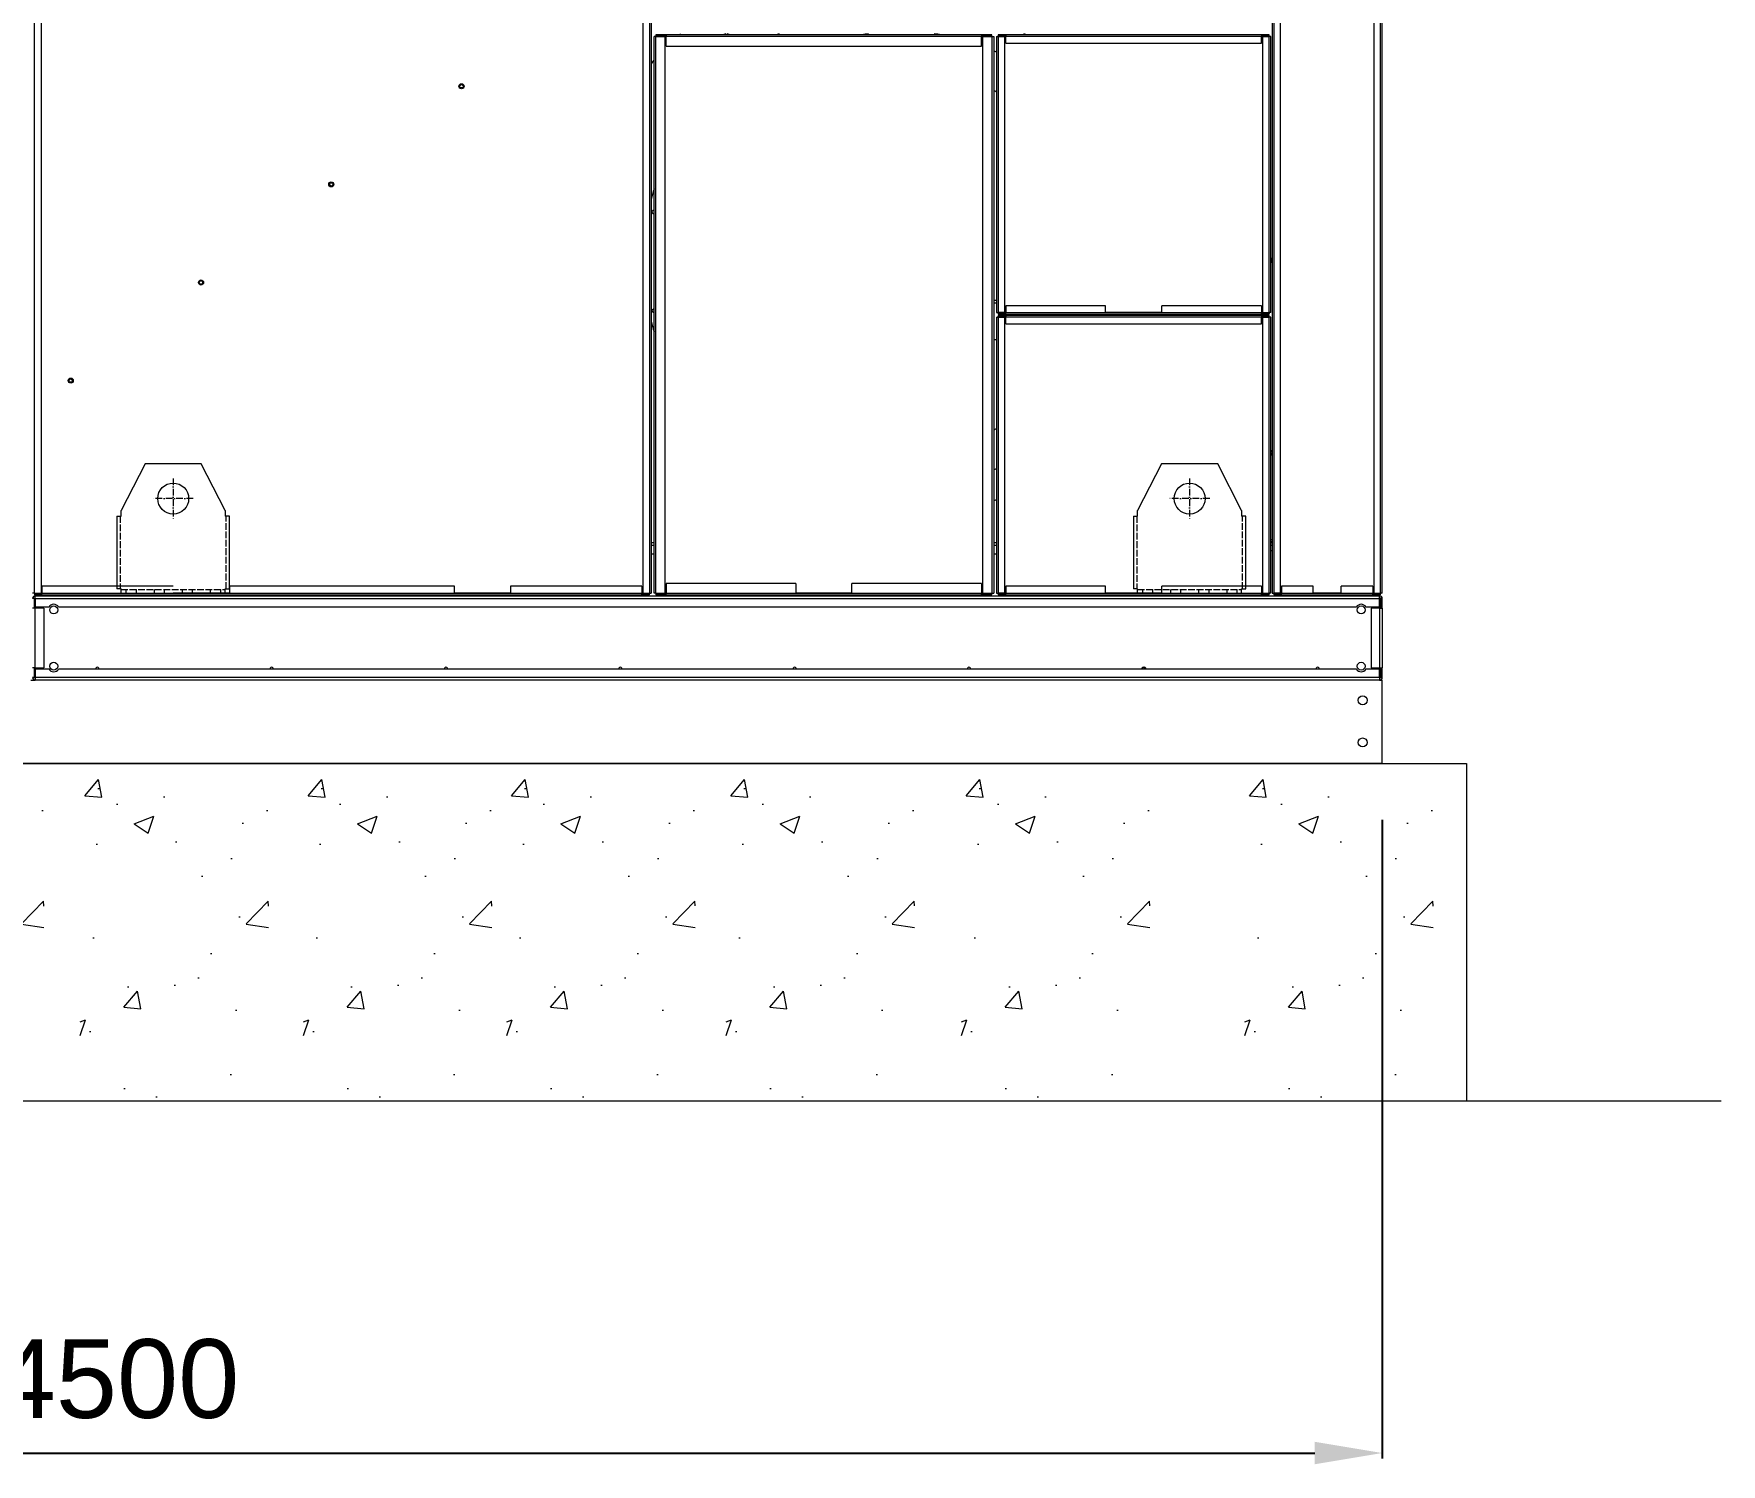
# Model space of a CAD drawing. Header units: millimetres. Extents: x 68455 to 97862, y 44247 to 65042.
# Drawn here: x 81150 to 84151, y 50435 to 52979 of the extents above; entities that cross this region are included whole.
import ezdxf

# ---------------------------------------------------------------- set-up
doc = ezdxf.new("R2010")
doc.units = ezdxf.units.MM
doc.linetypes.add('DASHDOT', pattern=[18.5, 12, -3, 0.5, -3])
doc.linetypes.add('DASHED', pattern=[15, 12, -3])
doc.layers.add('냉각탑_기초', color=23, linetype='Continuous')
doc.styles.get("Standard").update_dxf_attribs({"font": 'arial.ttf'})
doc.dimstyles.new('1.40', dxfattribs={"dimscale": 20, "dimtxt": 1.5, "dimasz": 1, "dimexe": 0.5, "dimexo": 0.5, "dimgap": 0.5, "dimtad": 1, "dimdec": 0, "dimzin": 0, "dimdsep": 46, "dimtxsty": 'Standard', "dimcen": 0, "dimclrd": 2, "dimclre": 2, "dimclrt": 3, "dimadec": 0, "dimazin": 0, "dimtfac": 1, "dimtdec": 0, "dimtmove": 0, "dimatfit": 0, "dimfxl": 1, "dimtolj": 1, "dimtzin": 0, "dimlwd": -1, "dimlwe": -1, "dimarcsym": 0})

# ---------------------------------------------------------------- blocks, each defined once
blk = doc.blocks.new('*D26')
at = {"color": 2, "transparency": 16777216}
for p, q in [((79048.3, 51581.1), (79048.3, 50444.6)), ((83548.3, 51581.1), (83548.3, 50444.6)), ((79168.3, 50454.6), (83428.3, 50454.6))]:
    blk.add_line(p, q, dxfattribs=at)
for points in [[(79168.3, 50474.6), (79168.3, 50434.6), (79048.3, 50454.6)], [(83428.3, 50474.6), (83428.3, 50434.6), (83548.3, 50454.6)]]:
    blk.add_solid(points, dxfattribs=at)
at = {"layer": 'Defpoints', "color": 0, "transparency": 16777216}
for p in [(79048.3, 51681.1), (83548.3, 51681.1), (83548.3, 50454.6)]:
    blk.add_point(p, dxfattribs=at)
at = {"color": 3, "lineweight": 5, "transparency": 16777216, "insert": (81298.3, 50586.1), "char_height": 140, "attachment_point": 5}
blk.add_mtext('\\A1;4500', dxfattribs=at)
blk = doc.blocks.new('457536')
at = {"color": 7, "lineweight": 5}
for p, q in [((114592.520962, 89152.297332), (114550.020962, 89069.297332)), ((114692.520962, 89152.297332), (114592.520962, 89152.297332)), ((114735.020962, 89069.297332), (114692.520962, 89152.297332)), ((114542.520962, 89059.297332), (114542.520962, 88929.797332)), ((114742.520962, 88929.797332), (114742.520962, 89059.297332)), ((114550.020962, 88922.297332), (114735.020962, 88922.297332))]:
    blk.add_line(p, q, dxfattribs=at)
at = {"color": 7, "linetype": 'DASHDOT', "lineweight": 5}
for p, q in [((114642.520962, 89126.047332), (114642.520962, 89054.547332)), ((114678.270962, 89090.297332), (114606.770962, 89090.297332))]:
    blk.add_line(p, q, dxfattribs=at)
at = {"color": 7, "lineweight": 5, "ltscale": 0.125}
for p, q in [((114550.020962, 89059.297332), (114550.020962, 89069.297332)), ((114735.020962, 89069.297332), (114735.020962, 89059.297332))]:
    blk.add_line(p, q, dxfattribs=at)
at = {"color": 7, "lineweight": 5, "ltscale": 0.09375}
for p, q in [((114542.520962, 89059.297332), (114550.020962, 89059.297332)), ((114742.520962, 89059.297332), (114735.020962, 89059.297332)), ((114550.020962, 88929.797332), (114542.520962, 88929.797332)), ((114550.020962, 88922.297332), (114550.020962, 88929.797332)), ((114735.020962, 88929.797332), (114742.520962, 88929.797332)), ((114735.020962, 88922.297332), (114735.020962, 88929.797332))]:
    blk.add_line(p, q, dxfattribs=at)
at = {"color": 7, "linetype": 'DASHED', "lineweight": 5}
for p, q in [((114548.520962, 89059.297332), (114548.520962, 88929.797332)), ((114736.520962, 88929.797332), (114736.520962, 89059.297332)), ((114550.020962, 88928.297332), (114735.020962, 88928.297332))]:
    blk.add_line(p, q, dxfattribs=at)
at = {"color": 7, "linetype": 'DASHED', "lineweight": 5, "ltscale": 0.075}
for p, q in [((114558.520962, 88928.297332), (114558.520962, 88922.297332)), ((114576.520962, 88928.297332), (114576.520962, 88922.297332)), ((114608.520962, 88928.297332), (114608.520962, 88922.297332)), ((114626.520962, 88928.297332), (114626.520962, 88922.297332)), ((114658.520962, 88928.297332), (114658.520962, 88922.297332)), ((114676.520962, 88928.297332), (114676.520962, 88922.297332)), ((114708.520962, 88928.297332), (114708.520962, 88922.297332)), ((114726.520962, 88928.297332), (114726.520962, 88922.297332))]:
    blk.add_line(p, q, dxfattribs=at)
at = {"color": 7, "lineweight": 5}
blk.add_circle((114642.520962, 89090.297332), 27.5, dxfattribs=at)
blk = doc.blocks.new('SJMO 125_ S')
at = {"color": 7, "lineweight": 20}
for p, q in [((81151.4, 51984.5), (81151.4, 54226.3)), ((82233.3, 54226.3), (82233.3, 51984.5)), ((82245.2, 54226.3), (82245.2, 51984.5)), ((82248.3, 54226.3), (82248.3, 51984.5)), ((83352.3, 54226.3), (83352.3, 51984.5)), ((83355.4, 54226.3), (83355.4, 51984.5)), ((83367.3, 51984.5), (83367.3, 54226.3)), ((83545.2, 51984.5), (83545.2, 54226.3)), ((83548.3, 51984.5), (83548.3, 54226.3)), ((81163.3, 54070.2), (81163.3, 51984.5)), ((83533.3, 53315.7), (83533.3, 51984.5)), ((82253.3, 51984.5), (82253.3, 52974.3)), ((82857.3, 52974.3), (82857.3, 51984.5)), ((81153, 51979.4), (83543.6, 51979.4)), ((81164.9, 51981.4), (82231.7, 51981.4)), ((81153, 51974.7), (83543.6, 51974.7)), ((83502.1, 51959.4), (81194.4, 51959.4)), ((83543.6, 51834.1), (81153, 51834.1)), ((83543.6, 51829.4), (81153, 51829.4)), ((81194.4, 51849.4), (83502.1, 51849.4))]:
    blk.add_line(p, q, dxfattribs=at)
at = {"color": 7, "lineweight": 20, "ltscale": 0.001722}
for p, q in [((82256.4, 52974.3), (82253.3, 52974.3)), ((82274.9, 52977.4), (82274.9, 52974.3)), ((82835.7, 52977.4), (82835.7, 52974.3)), ((82854.2, 52974.3), (82857.3, 52974.3)), ((82862.3, 52974.3), (82865.4, 52974.3)), ((82878.9, 52977.4), (82878.9, 52974.3)), ((83333.7, 52977.4), (83333.7, 52974.3)), ((83350.3, 52974.3), (83347.2, 52974.3)), ((82862.3, 52483.5), (82865.4, 52483.5)), ((82862.3, 52475.3), (82865.4, 52475.3)), ((82878.9, 52480.4), (82878.9, 52483.5)), ((82878.9, 52478.4), (82878.9, 52475.3)), ((83333.7, 52480.4), (83333.7, 52483.5)), ((83333.7, 52478.4), (83333.7, 52475.3)), ((83350.3, 52483.5), (83347.2, 52483.5)), ((83350.3, 52475.3), (83347.2, 52475.3)), ((81151.4, 51984.5), (81148.3, 51984.5)), ((81164.9, 51981.4), (81164.9, 51984.5)), ((82231.7, 51981.4), (82231.7, 51984.5)), ((82245.2, 51984.5), (82248.3, 51984.5)), ((82256.4, 51984.5), (82253.3, 51984.5)), ((82274.9, 51981.4), (82274.9, 51984.5)), ((82835.7, 51981.4), (82835.7, 51984.5)), ((82854.2, 51984.5), (82857.3, 51984.5)), ((82862.3, 51984.5), (82865.4, 51984.5)), ((82878.9, 51981.4), (82878.9, 51984.5)), ((83333.7, 51981.4), (83333.7, 51984.5)), ((83350.3, 51984.5), (83347.2, 51984.5)), ((83352.3, 51984.5), (83355.4, 51984.5)), ((83368.9, 51981.4), (83368.9, 51984.5)), ((83531.7, 51981.4), (83531.7, 51984.5)), ((83548.3, 51984.5), (83545.2, 51984.5))]:
    blk.add_line(p, q, dxfattribs=at)
at = {"color": 7, "lineweight": 20, "ltscale": 0.000888889}
for p, q in [((82256.4, 52977.4), (82256.4, 52975.8)), ((82854.2, 52975.8), (82854.2, 52977.4)), ((82865.4, 52977.4), (82865.4, 52975.8)), ((83347.2, 52975.8), (83347.2, 52977.4)), ((82865.4, 52482), (82865.4, 52480.4)), ((82865.4, 52478.4), (82865.4, 52476.8)), ((82878.9, 52483.5), (82877.3, 52483.5)), ((83335.3, 52483.5), (83333.7, 52483.5)), ((83347.2, 52480.4), (83347.2, 52482)), ((83347.2, 52476.8), (83347.2, 52478.4)), ((81151.4, 51983), (81151.4, 51981.4)), ((81164.9, 51984.5), (81163.3, 51984.5)), ((82233.3, 51984.5), (82231.7, 51984.5)), ((82245.2, 51981.4), (82245.2, 51983)), ((82256.4, 51983), (82256.4, 51981.4)), ((82274.9, 51984.5), (82273.3, 51984.5)), ((82837.3, 51984.5), (82835.7, 51984.5)), ((82854.2, 51981.4), (82854.2, 51983)), ((82865.4, 51983), (82865.4, 51981.4)), ((82878.9, 51984.5), (82877.3, 51984.5)), ((83335.3, 51984.5), (83333.7, 51984.5)), ((83347.2, 51981.4), (83347.2, 51983)), ((83355.4, 51983), (83355.4, 51981.4)), ((83368.9, 51984.5), (83367.3, 51984.5)), ((83533.3, 51984.5), (83531.7, 51984.5)), ((83545.2, 51981.4), (83545.2, 51983))]:
    blk.add_line(p, q, dxfattribs=at)
at = {"color": 7, "lineweight": 20, "ltscale": 0.010278}
for p, q in [((82274.9, 52977.4), (82256.4, 52977.4)), ((82256.4, 52975.8), (82274.9, 52975.8)), ((82256.4, 52974.3), (82274.9, 52974.3)), ((82854.2, 52977.4), (82835.7, 52977.4)), ((82835.7, 52975.8), (82854.2, 52975.8)), ((82835.7, 52974.3), (82854.2, 52974.3)), ((82274.9, 51983), (82256.4, 51983)), ((82256.4, 51981.4), (82274.9, 51981.4)), ((82854.2, 51983), (82835.7, 51983)), ((82835.7, 51981.4), (82854.2, 51981.4))]:
    blk.add_line(p, q, dxfattribs=at)
at = {"color": 7, "lineweight": 20, "ltscale": 0.000833333}
for p, q in [((82256.4, 52974.3), (82256.4, 52975.8)), ((82854.2, 52974.3), (82854.2, 52975.8)), ((82865.4, 52974.3), (82865.4, 52975.8)), ((83347.2, 52974.3), (83347.2, 52975.8)), ((82865.4, 52483.5), (82865.4, 52482)), ((82865.4, 52475.3), (82865.4, 52476.8)), ((83347.2, 52483.5), (83347.2, 52482)), ((83347.2, 52475.3), (83347.2, 52476.8)), ((81151.4, 51984.5), (81151.4, 51983)), ((82245.2, 51984.5), (82245.2, 51983)), ((82256.4, 51984.5), (82256.4, 51983)), ((82854.2, 51984.5), (82854.2, 51983)), ((82865.4, 51984.5), (82865.4, 51983)), ((83347.2, 51984.5), (83347.2, 51983)), ((83355.4, 51984.5), (83355.4, 51983)), ((83545.2, 51984.5), (83545.2, 51983)), ((81153, 51974.7), (81151.5, 51974.7)), ((83543.6, 51974.7), (83545.1, 51974.7)), ((81153, 51834.1), (81151.5, 51834.1)), ((83543.6, 51834.1), (83545.1, 51834.1))]:
    blk.add_line(p, q, dxfattribs=at)
at = {"color": 7, "lineweight": 20, "ltscale": 0.126889}
for p, q in [((82256.4, 52745.9), (82256.4, 52974.3)), ((82273.3, 52652.9), (82273.3, 52974.3)), ((82837.3, 52974.3), (82837.3, 52745.9)), ((82854.2, 52974.3), (82854.2, 52745.9)), ((82837.3, 52305.9), (82837.3, 51984.5)), ((82854.2, 52305.9), (82854.2, 51984.5)), ((82256.4, 51984.5), (82256.4, 52212.9)), ((82273.3, 51984.5), (82273.3, 52212.9))]:
    blk.add_line(p, q, dxfattribs=at)
at = {"color": 7, "lineweight": 20, "ltscale": 0.009389}
for p, q in [((82273.3, 52974.3), (82256.4, 52974.3)), ((82274.9, 52957.4), (82274.9, 52974.3)), ((82835.7, 52957.4), (82835.7, 52974.3)), ((82854.2, 52974.3), (82837.3, 52974.3)), ((82256.4, 51984.5), (82273.3, 51984.5)), ((82274.9, 52001.4), (82274.9, 51984.5)), ((82505.3, 52001.4), (82505.3, 51984.5)), ((82605.3, 51984.5), (82605.3, 52001.4)), ((82835.7, 52001.4), (82835.7, 51984.5)), ((82837.3, 51984.5), (82854.2, 51984.5))]:
    blk.add_line(p, q, dxfattribs=at)
at = {"color": 7, "lineweight": 20, "ltscale": 0.311556}
for p, q in [((82835.7, 52977.4), (82274.9, 52977.4)), ((82835.7, 52974.3), (82274.9, 52974.3)), ((82274.9, 52957.4), (82835.7, 52957.4)), ((82274.9, 51981.4), (82835.7, 51981.4))]:
    blk.add_line(p, q, dxfattribs=at)
at = {"color": 7, "lineweight": 20, "ltscale": 0.001571}
blk.add_line((82300.3, 52979.4), (82298.3, 52977.4), dxfattribs=at)
at = {"color": 7, "lineweight": 20, "ltscale": 0.272667}
for p, q in [((82862.3, 52974.3), (82862.3, 52483.5)), ((82865.4, 52974.3), (82865.4, 52483.5)), ((82877.3, 52483.5), (82877.3, 52974.3)), ((83335.3, 52974.3), (83335.3, 52483.5)), ((83347.2, 52483.5), (83347.2, 52974.3)), ((83350.3, 52483.5), (83350.3, 52974.3)), ((82862.3, 52475.3), (82862.3, 51984.5)), ((82865.4, 52475.3), (82865.4, 51984.5)), ((82877.3, 51984.5), (82877.3, 52475.3)), ((83335.3, 52475.3), (83335.3, 51984.5)), ((83347.2, 51984.5), (83347.2, 52475.3)), ((83350.3, 51984.5), (83350.3, 52475.3))]:
    blk.add_line(p, q, dxfattribs=at)
at = {"color": 7, "lineweight": 20, "ltscale": 0.0075}
for p, q in [((82878.9, 52977.4), (82865.4, 52977.4)), ((82865.4, 52975.8), (82878.9, 52975.8)), ((82865.4, 52974.3), (82878.9, 52974.3)), ((83347.2, 52977.4), (83333.7, 52977.4)), ((83333.7, 52975.8), (83347.2, 52975.8)), ((83333.7, 52974.3), (83347.2, 52974.3)), ((82878.9, 52482), (82865.4, 52482)), ((82865.4, 52480.4), (82878.9, 52480.4)), ((82878.9, 52478.4), (82865.4, 52478.4)), ((82865.4, 52476.8), (82878.9, 52476.8)), ((82865.4, 52475.3), (82878.9, 52475.3)), ((83347.2, 52482), (83333.7, 52482)), ((83333.7, 52480.4), (83347.2, 52480.4)), ((83347.2, 52478.4), (83333.7, 52478.4)), ((83333.7, 52476.8), (83347.2, 52476.8)), ((83333.7, 52475.3), (83347.2, 52475.3)), ((81164.9, 51983), (81151.4, 51983)), ((81151.4, 51981.4), (81164.9, 51981.4)), ((82245.2, 51983), (82231.7, 51983)), ((82231.7, 51981.4), (82245.2, 51981.4)), ((82878.9, 51983), (82865.4, 51983)), ((82865.4, 51981.4), (82878.9, 51981.4)), ((83347.2, 51983), (83333.7, 51983)), ((83333.7, 51981.4), (83347.2, 51981.4)), ((83368.9, 51983), (83355.4, 51983)), ((83355.4, 51981.4), (83368.9, 51981.4)), ((83545.2, 51983), (83531.7, 51983)), ((83531.7, 51981.4), (83545.2, 51981.4))]:
    blk.add_line(p, q, dxfattribs=at)
at = {"color": 7, "lineweight": 20, "ltscale": 0.006611}
for p, q in [((82877.3, 52974.3), (82865.4, 52974.3)), ((82878.9, 52962.4), (82878.9, 52974.3)), ((83333.7, 52962.4), (83333.7, 52974.3)), ((83335.3, 52974.3), (83347.2, 52974.3)), ((82878.9, 52495.4), (82878.9, 52483.5)), ((83056.3, 52483.5), (83056.3, 52495.4)), ((83156.3, 52483.5), (83156.3, 52495.4)), ((83333.7, 52495.4), (83333.7, 52483.5)), ((82877.3, 52483.5), (82865.4, 52483.5)), ((82877.3, 52475.3), (82865.4, 52475.3)), ((82878.9, 52463.4), (82878.9, 52475.3)), ((83333.7, 52463.4), (83333.7, 52475.3)), ((83335.3, 52483.5), (83347.2, 52483.5)), ((83335.3, 52475.3), (83347.2, 52475.3)), ((81151.4, 51984.5), (81163.3, 51984.5)), ((81164.9, 51996.4), (81164.9, 51984.5)), ((81498.3, 51996.4), (81498.3, 51984.5)), ((81898.3, 51984.5), (81898.3, 51996.4)), ((81998.3, 51996.4), (81998.3, 51984.5)), ((82231.7, 51996.4), (82231.7, 51984.5)), ((82233.3, 51984.5), (82245.2, 51984.5)), ((82877.3, 51984.5), (82865.4, 51984.5)), ((82878.9, 51996.4), (82878.9, 51984.5)), ((83056.3, 51984.5), (83056.3, 51996.4)), ((83156.3, 51984.5), (83156.3, 51996.4)), ((83333.7, 51996.4), (83333.7, 51984.5)), ((83335.3, 51984.5), (83347.2, 51984.5)), ((83367.3, 51984.5), (83355.4, 51984.5)), ((83368.9, 51996.4), (83368.9, 51984.5)), ((83425.3, 51984.5), (83425.3, 51996.4)), ((83475.3, 51984.5), (83475.3, 51996.4)), ((83531.7, 51996.4), (83531.7, 51984.5)), ((83533.3, 51984.5), (83545.2, 51984.5))]:
    blk.add_line(p, q, dxfattribs=at)
at = {"color": 7, "lineweight": 20, "ltscale": 0.252667}
for p, q in [((83333.7, 52977.4), (82878.9, 52977.4)), ((83333.7, 52974.3), (82878.9, 52974.3)), ((82878.9, 52962.4), (83333.7, 52962.4)), ((82878.9, 52480.4), (83333.7, 52480.4)), ((83333.7, 52478.4), (82878.9, 52478.4)), ((83333.7, 52475.3), (82878.9, 52475.3)), ((82878.9, 52463.4), (83333.7, 52463.4)), ((82878.9, 51981.4), (83333.7, 51981.4))]:
    blk.add_line(p, q, dxfattribs=at)
at = {"color": 7, "lineweight": 20, "ltscale": 0.003928}
blk.add_line((82253.3, 52932.4), (82248.3, 52927.4), dxfattribs=at)
at = {"color": 7, "lineweight": 20, "ltscale": 0.004057}
blk.add_line((82252.6, 52931.8), (82248.3, 52926), dxfattribs=at)
at = {"color": 7, "lineweight": 20, "ltscale": 0.192778}
for p, q in [((82256.4, 51984.5), (82256.4, 52745.9)), ((82837.3, 52745.9), (82837.3, 52305.9)), ((82854.2, 52745.9), (82854.2, 52305.9)), ((82273.3, 51984.5), (82273.3, 52652.9))]:
    blk.add_line(p, q, dxfattribs=at)
at = {"color": 7, "lineweight": 20, "ltscale": 0.001111}
for p, q in [((83352.3, 52579.5), (83350.3, 52579.5)), ((83350.3, 52578), (83352.3, 52578)), ((83350.3, 52576.4), (83352.3, 52576.4)), ((83352.3, 52576.4), (83350.3, 52576.4)), ((83352.3, 52574.8), (83350.3, 52574.8)), ((83350.3, 52573.3), (83352.3, 52573.3)), ((83350.3, 52079.4), (83352.3, 52079.4)), ((83350.3, 52076.3), (83352.3, 52076.3)), ((83350.3, 52074.3), (83352.3, 52074.3)), ((83350.3, 52069.6), (83352.3, 52069.6)), ((83352.3, 52059.3), (83350.3, 52059.3)), ((81275.8, 51981.4), (81275.8, 51979.4)), ((81280.5, 51981.4), (81280.5, 51979.4)), ((81490.5, 51981.4), (81490.5, 51979.4)), ((81501.8, 51979.4), (81501.8, 51981.4)), ((81511.8, 51979.4), (81511.8, 51981.4)), ((81744.8, 51979.4), (81744.8, 51981.4)), ((81754.8, 51979.4), (81754.8, 51981.4)), ((83070.8, 51979.4), (83070.8, 51981.4)), ((83080.8, 51979.4), (83080.8, 51981.4)), ((83313.8, 51979.4), (83313.8, 51981.4)), ((83323.8, 51979.4), (83323.8, 51981.4)), ((83335.1, 51979.4), (83335.1, 51981.4)), ((83339.8, 51979.4), (83339.8, 51981.4)), ((81153, 51959.4), (81153, 51957.4)), ((81153, 51851.4), (81153, 51849.4))]:
    blk.add_line(p, q, dxfattribs=at)
at = {"color": 7, "lineweight": 20, "ltscale": 0.002778}
for p, q in [((82862.3, 52504.6), (82857.3, 52504.6)), ((82862.3, 52499.9), (82857.3, 52499.9)), ((82862.3, 52434.6), (82857.3, 52434.6)), ((82248.3, 52074.3), (82253.3, 52074.3)), ((82248.3, 52069.6), (82253.3, 52069.6)), ((82857.3, 52074.3), (82862.3, 52074.3)), ((82857.3, 52069.6), (82862.3, 52069.6)), ((82248.3, 52054.3), (82253.3, 52054.3)), ((82857.3, 52054.3), (82862.3, 52054.3))]:
    blk.add_line(p, q, dxfattribs=at)
at = {"color": 7, "lineweight": 20, "ltscale": 0.098556}
for p, q in [((83056.3, 52495.4), (82878.9, 52495.4)), ((83333.7, 52495.4), (83156.3, 52495.4)), ((82878.9, 52483.5), (83056.3, 52483.5)), ((83156.3, 52483.5), (83333.7, 52483.5)), ((83056.3, 51996.4), (82878.9, 51996.4)), ((82878.9, 51984.5), (83056.3, 51984.5)), ((83333.7, 51996.4), (83156.3, 51996.4)), ((83156.3, 51984.5), (83333.7, 51984.5))]:
    blk.add_line(p, q, dxfattribs=at)
at = {"color": 7, "lineweight": 20, "ltscale": 0.055556}
for p, q in [((83056.3, 52483.5), (83156.3, 52483.5)), ((83156.3, 52483.5), (83056.3, 52483.5)), ((81398.3, 51984.5), (81498.3, 51984.5)), ((81498.3, 51984.5), (81398.3, 51984.5)), ((81998.3, 51984.5), (81898.3, 51984.5)), ((81898.3, 51984.4), (81998.3, 51984.4)), ((81898.3, 51984.3), (81998.3, 51984.3)), ((82505.3, 51984.5), (82605.3, 51984.5)), ((82605.3, 51984.5), (82505.3, 51984.5)), ((83156.3, 51984.5), (83056.3, 51984.5)), ((83056.3, 51984.5), (83156.3, 51984.5))]:
    blk.add_line(p, q, dxfattribs=at)
at = {"color": 7, "lineweight": 20, "ltscale": 0.002611}
for p, q in [((81153, 51974.7), (81153, 51979.4)), ((83543.6, 51974.7), (83543.6, 51979.4)), ((81153, 51957.4), (81148.3, 51957.4)), ((83543.6, 51957.4), (83548.3, 51957.4)), ((81153, 51851.4), (81148.3, 51851.4)), ((81153, 51834.1), (81153, 51829.4)), ((83543.6, 51851.4), (83548.3, 51851.4)), ((83543.6, 51834.1), (83543.6, 51829.4))]:
    blk.add_line(p, q, dxfattribs=at)
at = {"color": 7, "lineweight": 20, "ltscale": 0.129667}
for p, q in [((81398.3, 51996.4), (81164.9, 51996.4)), ((81164.9, 51984.5), (81398.3, 51984.5)), ((82231.7, 51996.4), (81998.3, 51996.4)), ((81998.3, 51984.5), (82231.7, 51984.5))]:
    blk.add_line(p, q, dxfattribs=at)
at = {"color": 7, "lineweight": 20, "ltscale": 0.222222}
for p, q in [((81898.3, 51996.4), (81498.3, 51996.4)), ((81498.3, 51984.5), (81898.3, 51984.5))]:
    blk.add_line(p, q, dxfattribs=at)
at = {"color": 7, "lineweight": 20, "ltscale": 0.000138221}
for p, q in [((81898.3, 51984.3), (81898.3, 51984.5)), ((81998.3, 51984.3), (81998.3, 51984.5))]:
    blk.add_line(p, q, dxfattribs=at)
at = {"color": 7, "lineweight": 20, "ltscale": 0.128}
for p, q in [((82505.3, 52001.4), (82274.9, 52001.4)), ((82274.9, 51984.5), (82505.3, 51984.5)), ((82835.7, 52001.4), (82605.3, 52001.4)), ((82605.3, 51984.5), (82835.7, 51984.5))]:
    blk.add_line(p, q, dxfattribs=at)
at = {"color": 7, "lineweight": 20, "ltscale": 0.002427}
blk.add_line((83363.5, 51979.4), (83367.4, 51981.4), dxfattribs=at)
at = {"color": 7, "lineweight": 20, "ltscale": 0.031333}
for p, q in [((83425.3, 51996.4), (83368.9, 51996.4)), ((83368.9, 51984.5), (83425.3, 51984.5)), ((83531.7, 51996.4), (83475.3, 51996.4)), ((83475.3, 51984.5), (83531.7, 51984.5))]:
    blk.add_line(p, q, dxfattribs=at)
at = {"color": 7, "lineweight": 20, "ltscale": 0.090444}
blk.add_line((83368.9, 51981.4), (83531.7, 51981.4), dxfattribs=at)
at = {"color": 7, "lineweight": 20, "ltscale": 0.027778}
for p, q in [((83425.3, 51984.5), (83475.3, 51984.5)), ((83475.3, 51984.5), (83425.3, 51984.5))]:
    blk.add_line(p, q, dxfattribs=at)
at = {"color": 7, "lineweight": 20, "ltscale": 0.001778}
for p, q in [((81151.5, 51974.7), (81148.3, 51974.7)), ((83548.3, 51974.7), (83545.1, 51974.7)), ((81151.5, 51834.1), (81148.3, 51834.1)), ((83548.3, 51834.1), (83545.1, 51834.1))]:
    blk.add_line(p, q, dxfattribs=at)
at = {"color": 7, "lineweight": 20, "ltscale": 0.009611}
for p, q in [((81151.5, 51957.4), (81151.5, 51974.7)), ((83543.6, 51957.4), (83543.6, 51974.7)), ((83545.1, 51974.7), (83545.1, 51957.4)), ((83548.3, 51957.4), (83548.3, 51974.7)), ((81151.5, 51834.1), (81151.5, 51851.4)), ((83543.6, 51834.1), (83543.6, 51851.4)), ((83545.1, 51851.4), (83545.1, 51834.1)), ((83548.3, 51834.1), (83548.3, 51851.4))]:
    blk.add_line(p, q, dxfattribs=at)
at = {"color": 7, "lineweight": 20, "ltscale": 0.0085}
for p, q in [((81153, 51974.7), (81153, 51959.4)), ((81168.3, 51957.4), (81153, 51957.4)), ((83543.6, 51957.4), (83528.3, 51957.4)), ((83543.6, 51959.4), (83543.6, 51974.7)), ((81153, 51851.4), (81168.3, 51851.4)), ((81153, 51849.4), (81153, 51834.1)), ((83528.3, 51851.4), (83543.6, 51851.4)), ((83543.6, 51834.1), (83543.6, 51849.4))]:
    blk.add_line(p, q, dxfattribs=at)
at = {"color": 7, "lineweight": 20, "ltscale": 0.013411}
for p, q in [((81177.1, 51959.4), (81153, 51959.4)), ((83543.6, 51959.4), (83519.4, 51959.4)), ((81153, 51849.4), (81177.1, 51849.4)), ((83519.4, 51849.4), (83543.6, 51849.4))]:
    blk.add_line(p, q, dxfattribs=at)
at = {"color": 7, "lineweight": 20, "ltscale": 0.058889}
for p, q in [((81153, 51851.4), (81153, 51957.4)), ((81168.3, 51957.4), (81168.3, 51851.4)), ((83528.3, 51957.4), (83528.3, 51851.4)), ((83543.6, 51957.4), (83543.6, 51851.4)), ((83548.3, 51957.4), (83548.3, 51851.4))]:
    blk.add_line(p, q, dxfattribs=at)
at = {"color": 0, "lineweight": 20}
for p, q in [((81144.8, 51829.4), (81153, 51829.4)), ((83543.6, 51829.4), (83548.3, 51829.4)), ((83548.3, 51681.1), (83548.3, 51829.4)), ((83548.3, 51681.1), (79048.3, 51681.1))]:
    blk.add_line(p, q, dxfattribs=at)
at = {"color": 7, "lineweight": 20}
for centre, radius in [((81910.9, 52886), 4.5), ((81910.9, 52885.9), 3), ((81679.3, 52711.5), 4.5), ((81679.2, 52711.4), 3), ((81447.7, 52536.9), 4.5), ((81447.6, 52536.9), 3), ((81216.1, 52362.4), 4.5), ((81216, 52362.3), 3), ((81185.8, 51954.4), 7), ((83510.8, 51954.4), 7), ((81185.8, 51854.4), 7), ((83510.8, 51854.4), 7)]:
    blk.add_circle(centre, radius, dxfattribs=at)
at = {"lineweight": 20}
for centre in [(83513.3, 51793.6), (83513.3, 51718.6)]:
    blk.add_circle(centre, 8, dxfattribs=at)
at = {"color": 7, "lineweight": 20}
for centre, radius, start, end in [((82382.2, 52976.6), 4.5, 140.6844, 169.097), ((82382.2, 52976.6), 3, 108.1209, 163.5167), ((82382.2, 52976.6), 3, 16.4833, 71.8791), ((82382.2, 52976.6), 4.5, 10.903, 39.3156), ((82693.3, 52576.4), 458, 118.3683, 118.8905), ((82693.3, 52576.4), 407.2, 98.2368, 100.0115), ((82693.3, 52576.4), 407.2, 79.9885, 81.7632), ((82693.3, 52576.4), 458, 61.1095, 61.6317), ((82693.3, 52576.4), 407.2, 65.4789, 66.2498), ((82693.3, 52576.4), 343.7, 60.5472, 61.5), ((82693.3, 52576.4), 458, 163.8836, 166.3164), ((82251.5, 52662.3), 2.5, 46.1558, 313.8442), ((82251.5, 52662.3), 2.5, 90, 270), ((82252.3, 52486.7), 2.5, 67.2784, 292.7216), ((82252.3, 52486.7), 2.5, 90, 270), ((82693.3, 52576.4), 458, 193.6836, 196.1164), ((82693.3, 52576.4), 343.7, 343.4331, 343.7807), ((82693.3, 52576.4), 407.2, 346.074, 346.3637), ((82693.3, 52576.4), 458, 347.6446, 347.9006), ((82693.3, 52576.4), 343.7, 298.5, 299.4528), ((83348.9, 52233.8), 4.5, 41.3929, 72.1968), ((83348.9, 52233.8), 3, 297.2982, 62.7018), ((83348.9, 52233.8), 4.5, 287.8032, 318.6071), ((82693.3, 52576.4), 407.2, 293.7502, 294.5211), ((82693.3, 52576.4), 458, 290.9822, 291.6536), ((81153, 51974.7), 4.7, 90, 180), ((81153, 51974.7), 1.5, 90, 180), ((81218.6, 51974.7), 4.7, 89.7204, 90), ((81929.2, 51979.3), 4.5, 152.1892, 178.7331), ((81929.2, 51979.3), 4.5, 1.2712, 27.8108), ((82209.2, 51979.3), 4.5, 152.1892, 178.7331), ((82209.2, 51979.3), 4.5, 1.2712, 27.8108), ((82489.2, 51979.3), 4.5, 152.1892, 178.7331), ((82489.2, 51979.3), 4.5, 1.2712, 27.8108), ((83478, 51974.7), 4.7, 90, 90.2796), ((83543.6, 51974.7), 4.7, 0, 90), ((83543.6, 51974.7), 1.5, 0, 90), ((81185.8, 51954.4), 10, 29.9997, 150.0003), ((83510.8, 51954.4), 10, 29.9997, 150.0003), ((81153, 51834.1), 4.7, 180, 270), ((81153, 51834.1), 1.5, 180, 270), ((81185.8, 51854.4), 10, 210.0003, 329.9997), ((81263.3, 51849.4), 3, 359.999, 180.001), ((81573.3, 51849.4), 3, 359.999, 180.001), ((81883.3, 51849.4), 3, 359.999, 180.001), ((82193.3, 51849.4), 3, 359.999, 180.001), ((82503.3, 51849.4), 3, 359.999, 180.001), ((82813.3, 51849.4), 3, 359.999, 180.001), ((83123.3, 51849.4), 3, 359.999, 180.001), ((83125.3, 51849.4), 3, 359.999, 180.001), ((83433.3, 51849.4), 3, 359.999, 180.001), ((83510.8, 51854.4), 10, 210.0003, 329.9997), ((83543.6, 51834.1), 4.7, 270, 0), ((83543.6, 51834.1), 1.5, 270, 0)]:
    blk.add_arc(centre, radius, start, end, dxfattribs=at)
at = {"color": 0, "lineweight": 20}
for p in [(-33244.3, -36937.8), (-31436.8, -36937.8)]:
    blk.add_blockref('457536', p, dxfattribs=at)

msp = doc.modelspace()

# ---------------------------------------------------------------- hatches: boundary and pattern name
at = {"layer": '냉각탑_기초', "lineweight": 20, "ltscale": 30}
h = msp.add_hatch(dxfattribs=at)
h.set_pattern_fill('AR-CONC', color=256, scale=50, style=0)
h.set_pattern_definition([(50, (66239.87, 35139.73), (358.63, -31.376), [37.5, -412.5]), (355, (66239.87, 35139.73), (-69.3757, 376.096), [30, -330]), (100.4514, (66269.75, 35137.1), (289.2547, 344.72), [31.87, -350.571]), (46.1842, (66239.87, 35239.73), (533.6205, -82.7595), [56.25, -618.75]), (96.6356, (66284.34, 35232.84), (467.331, 487.059), [47.805, -525.856]), (351.1842, (66239.87, 35239.73), (467.331, 487.059), [45, -495]), (21, (66289.87, 35214.73), (298.4535, -201.3094), [37.5, -412.5]), (326, (66289.87, 35214.73), (121.6577, 362.575), [30, -330]), (71.4514, (66314.74, 35197.96), (420.1113, 161.265), [31.87, -350.571]), (37.5, (66239.87, 35139.73), (6.0799, 166.4469), [0, -326, 0, -335, 0, -331.25]), (7.5, (66239.87, 35139.73), (131.5348, 197.2059), [0, -191, 0, -318.5, 0, -126.25]), (327.5, (66128.37, 35139.73), (266.9112, -11.2774), [0, -125, 0, -390, 0, -517.5]), (317.5, (66078.37, 35139.73), (291.593, 50.0525), [0, -162.5, 0, -259, 0, -367.5])])
h.paths.add_polyline_path([(81168.4, 51681.1), (80833.4, 51681.1), (80833.4, 51081.1), (81168.4, 51081.1)])
h = msp.add_hatch(dxfattribs=at)
h.set_pattern_fill('AR-CONC', color=256, scale=50, style=0)
h.set_pattern_definition([(50, (66639.5, 35139.73), (358.63, -31.376), [37.5, -412.5]), (355, (66639.5, 35139.73), (-69.3757, 376.096), [30, -330]), (100.4514, (66669.38, 35137.1), (289.2547, 344.72), [31.87, -350.571]), (46.1842, (66639.5, 35239.73), (533.6205, -82.7595), [56.25, -618.75]), (96.6356, (66683.96, 35232.84), (467.331, 487.059), [47.805, -525.856]), (351.1842, (66639.5, 35239.73), (467.331, 487.059), [45, -495]), (21, (66689.5, 35214.73), (298.4535, -201.3094), [37.5, -412.5]), (326, (66689.5, 35214.73), (121.6577, 362.575), [30, -330]), (71.4514, (66714.37, 35197.96), (420.1113, 161.265), [31.87, -350.571]), (37.5, (66639.5, 35139.73), (6.0799, 166.4469), [0, -326, 0, -335, 0, -331.25]), (7.5, (66639.5, 35139.73), (131.5348, 197.2059), [0, -191, 0, -318.5, 0, -126.25]), (327.5, (66528, 35139.73), (266.9112, -11.2774), [0, -125, 0, -390, 0, -517.5]), (317.5, (66478, 35139.73), (291.593, 50.0525), [0, -162.5, 0, -259, 0, -367.5])])
h.paths.add_polyline_path([(81568, 51681.1), (81233, 51681.1), (81233, 51081.1), (81568, 51081.1)])
h = msp.add_hatch(dxfattribs=at)
h.set_pattern_fill('AR-CONC', color=256, scale=50, style=0)
h.set_pattern_definition([(50, (67036.58, 35139.73), (358.63, -31.376), [37.5, -412.5]), (355, (67036.6, 35139.73), (-69.3757, 376.096), [30, -330]), (100.4514, (67066.47, 35137.1), (289.2547, 344.72), [31.87, -350.571]), (46.1842, (67036.6, 35239.73), (533.6205, -82.7595), [56.25, -618.75]), (96.6356, (67081.05, 35232.84), (467.331, 487.059), [47.805, -525.856]), (351.1842, (67036.6, 35239.73), (467.331, 487.059), [45, -495]), (21, (67086.58, 35214.73), (298.4535, -201.3094), [37.5, -412.5]), (326, (67086.6, 35214.73), (121.6577, 362.575), [30, -330]), (71.4514, (67111.46, 35197.96), (420.1113, 161.265), [31.87, -350.571]), (37.5, (67036.58, 35139.73), (6.0799, 166.4469), [0, -326, 0, -335, 0, -331.25]), (7.5, (67036.58, 35139.73), (131.5348, 197.2059), [0, -191, 0, -318.5, 0, -126.25]), (327.5, (66925.08, 35139.73), (266.9112, -11.2774), [0, -125, 0, -390, 0, -517.5]), (317.5, (66875.08, 35139.73), (291.593, 50.0525), [0, -162.5, 0, -259, 0, -367.5])])
h.paths.add_polyline_path([(81965.1, 51681.1), (81630.1, 51681.1), (81630.1, 51081.1), (81965.1, 51081.1)])
h = msp.add_hatch(dxfattribs=at)
h.set_pattern_fill('AR-CONC', color=256, scale=50, style=0)
h.set_pattern_definition([(50, (67398.22, 35139.73), (358.63, -31.376), [37.5, -412.5]), (355, (67398.22, 35139.73), (-69.3757, 376.096), [30, -330]), (100.4514, (67428.1, 35137.1), (289.2547, 344.72), [31.87, -350.571]), (46.1842, (67398.2, 35239.73), (533.6205, -82.7595), [56.25, -618.75]), (96.6356, (67442.7, 35232.84), (467.331, 487.059), [47.805, -525.856]), (351.1842, (67398.2, 35239.73), (467.331, 487.059), [45, -495]), (21, (67448.22, 35214.73), (298.4535, -201.3094), [37.5, -412.5]), (326, (67448.22, 35214.73), (121.6577, 362.575), [30, -330]), (71.4514, (67473.1, 35197.96), (420.1113, 161.265), [31.87, -350.571]), (37.5, (67398.22, 35139.73), (6.0799, 166.4469), [0, -326, 0, -335, 0, -331.25]), (7.5, (67398.22, 35139.73), (131.5348, 197.2059), [0, -191, 0, -318.5, 0, -126.25]), (327.5, (67286.72, 35139.73), (266.9112, -11.2774), [0, -125, 0, -390, 0, -517.5]), (317.5, (67236.72, 35139.73), (291.593, 50.0525), [0, -162.5, 0, -259, 0, -367.5])])
h.paths.add_polyline_path([(82326.7, 51681.1), (81991.7, 51681.1), (81991.7, 51081.1), (82326.7, 51081.1)])
h = msp.add_hatch(dxfattribs=at)
h.set_pattern_fill('AR-CONC', color=256, scale=50, style=0)
h.set_pattern_definition([(50, (67788.22, 35139.73), (358.63, -31.376), [37.5, -412.5]), (355, (67788.2, 35139.73), (-69.3757, 376.096), [30, -330]), (100.4514, (67818.1, 35137.1), (289.2547, 344.72), [31.87, -350.571]), (46.1842, (67788.2, 35239.73), (533.6205, -82.7595), [56.25, -618.75]), (96.6356, (67832.7, 35232.84), (467.331, 487.059), [47.805, -525.856]), (351.1842, (67788.2, 35239.73), (467.331, 487.059), [45, -495]), (21, (67838.22, 35214.73), (298.4535, -201.3094), [37.5, -412.5]), (326, (67838.2, 35214.73), (121.6577, 362.575), [30, -330]), (71.4514, (67863.1, 35197.96), (420.1113, 161.265), [31.87, -350.571]), (37.5, (67788.22, 35139.73), (6.0799, 166.4469), [0, -326, 0, -335, 0, -331.25]), (7.5, (67788.22, 35139.73), (131.5348, 197.2059), [0, -191, 0, -318.5, 0, -126.25]), (327.5, (67676.72, 35139.73), (266.9112, -11.2774), [0, -125, 0, -390, 0, -517.5]), (317.5, (67626.72, 35139.73), (291.593, 50.0525), [0, -162.5, 0, -259, 0, -367.5])])
h.paths.add_polyline_path([(82716.7, 51681.1), (82381.7, 51681.1), (82381.7, 51081.1), (82716.7, 51081.1)])
h = msp.add_hatch(dxfattribs=at)
h.set_pattern_fill('AR-CONC', color=256, scale=50, style=0)
h.set_pattern_definition([(50, (68206.72, 35139.73), (358.63, -31.376), [37.5, -412.5]), (355, (68206.72, 35139.73), (-69.3757, 376.096), [30, -330]), (100.4514, (68236.6, 35137.1), (289.2547, 344.72), [31.87, -350.571]), (46.1842, (68206.7, 35239.73), (533.6205, -82.7595), [56.25, -618.75]), (96.6356, (68251.2, 35232.84), (467.331, 487.059), [47.805, -525.856]), (351.1842, (68206.7, 35239.73), (467.331, 487.059), [45, -495]), (21, (68256.72, 35214.73), (298.4535, -201.3094), [37.5, -412.5]), (326, (68256.72, 35214.73), (121.6577, 362.575), [30, -330]), (71.4514, (68281.6, 35197.96), (420.1113, 161.265), [31.87, -350.571]), (37.5, (68206.72, 35139.73), (6.0799, 166.4469), [0, -326, 0, -335, 0, -331.25]), (7.5, (68206.72, 35139.73), (131.5348, 197.2059), [0, -191, 0, -318.5, 0, -126.25]), (327.5, (68095.22, 35139.73), (266.9112, -11.2774), [0, -125, 0, -390, 0, -517.5]), (317.5, (68045.22, 35139.73), (291.593, 50.0525), [0, -162.5, 0, -259, 0, -367.5])])
h.paths.add_polyline_path([(83135.2, 51681.1), (82800.2, 51681.1), (82800.2, 51081.1), (83135.2, 51081.1)])
h = msp.add_hatch(dxfattribs=at)
h.set_pattern_fill('AR-CONC', color=256, scale=50, style=0)
h.set_pattern_definition([(50, (68710.48, 35139.73), (358.63, -31.376), [37.5, -412.5]), (355, (68710.48, 35139.73), (-69.3757, 376.096), [30, -330]), (100.4514, (68740.36, 35137.1), (289.2547, 344.72), [31.87, -350.571]), (46.1842, (68710.48, 35239.73), (533.6205, -82.7595), [56.25, -618.75]), (96.6356, (68754.94, 35232.84), (467.331, 487.059), [47.805, -525.856]), (351.1842, (68710.5, 35239.73), (467.331, 487.059), [45, -495]), (21, (68760.48, 35214.73), (298.4535, -201.3094), [37.5, -412.5]), (326, (68760.48, 35214.73), (121.6577, 362.575), [30, -330]), (71.4514, (68785.35, 35197.96), (420.1113, 161.265), [31.87, -350.571]), (37.5, (68710.48, 35139.73), (6.0799, 166.4469), [0, -326, 0, -335, 0, -331.25]), (7.5, (68710.48, 35139.73), (131.5348, 197.2059), [0, -191, 0, -318.5, 0, -126.25]), (327.5, (68598.98, 35139.73), (266.9112, -11.2774), [0, -125, 0, -390, 0, -517.5]), (317.5, (68548.98, 35139.73), (291.593, 50.0525), [0, -162.5, 0, -259, 0, -367.5])])
h.paths.add_polyline_path([(83639, 51681.1), (83304, 51681.1), (83304, 51081.1), (83639, 51081.1)])

# ---------------------------------------------------------------- linework, layer by layer
for p, q in [((78898.3, 51681.1), (83698.3, 51681.1)), ((83698.3, 51681.1), (83698.3, 51081.1)), ((78441.2, 51081.1), (84151.1, 51081.1))]:
    msp.add_line(p, q, dxfattribs=at)

# ---------------------------------------------------------------- block references
msp.add_blockref('SJMO 125_ S', (0, 0))

# ---------------------------------------------------------------- dimensions: what is measured, and where the dimension line sits
at = {"lineweight": 5}
dim = msp.add_linear_dim(base=(83548.3, 50454.6), p1=(79048.3, 51681.1), p2=(83548.3, 51681.1), dimstyle='1.40', override={"dimtxt": 7, "dimasz": 6, "dimexo": 5, "dimgap": 3}, dxfattribs=at)
dim.commit()
dim.dimension.update_dxf_attribs({"geometry": '*D26', "text_midpoint": (81298.3, 50586.1)})

doc.saveas('drawing.dxf')
